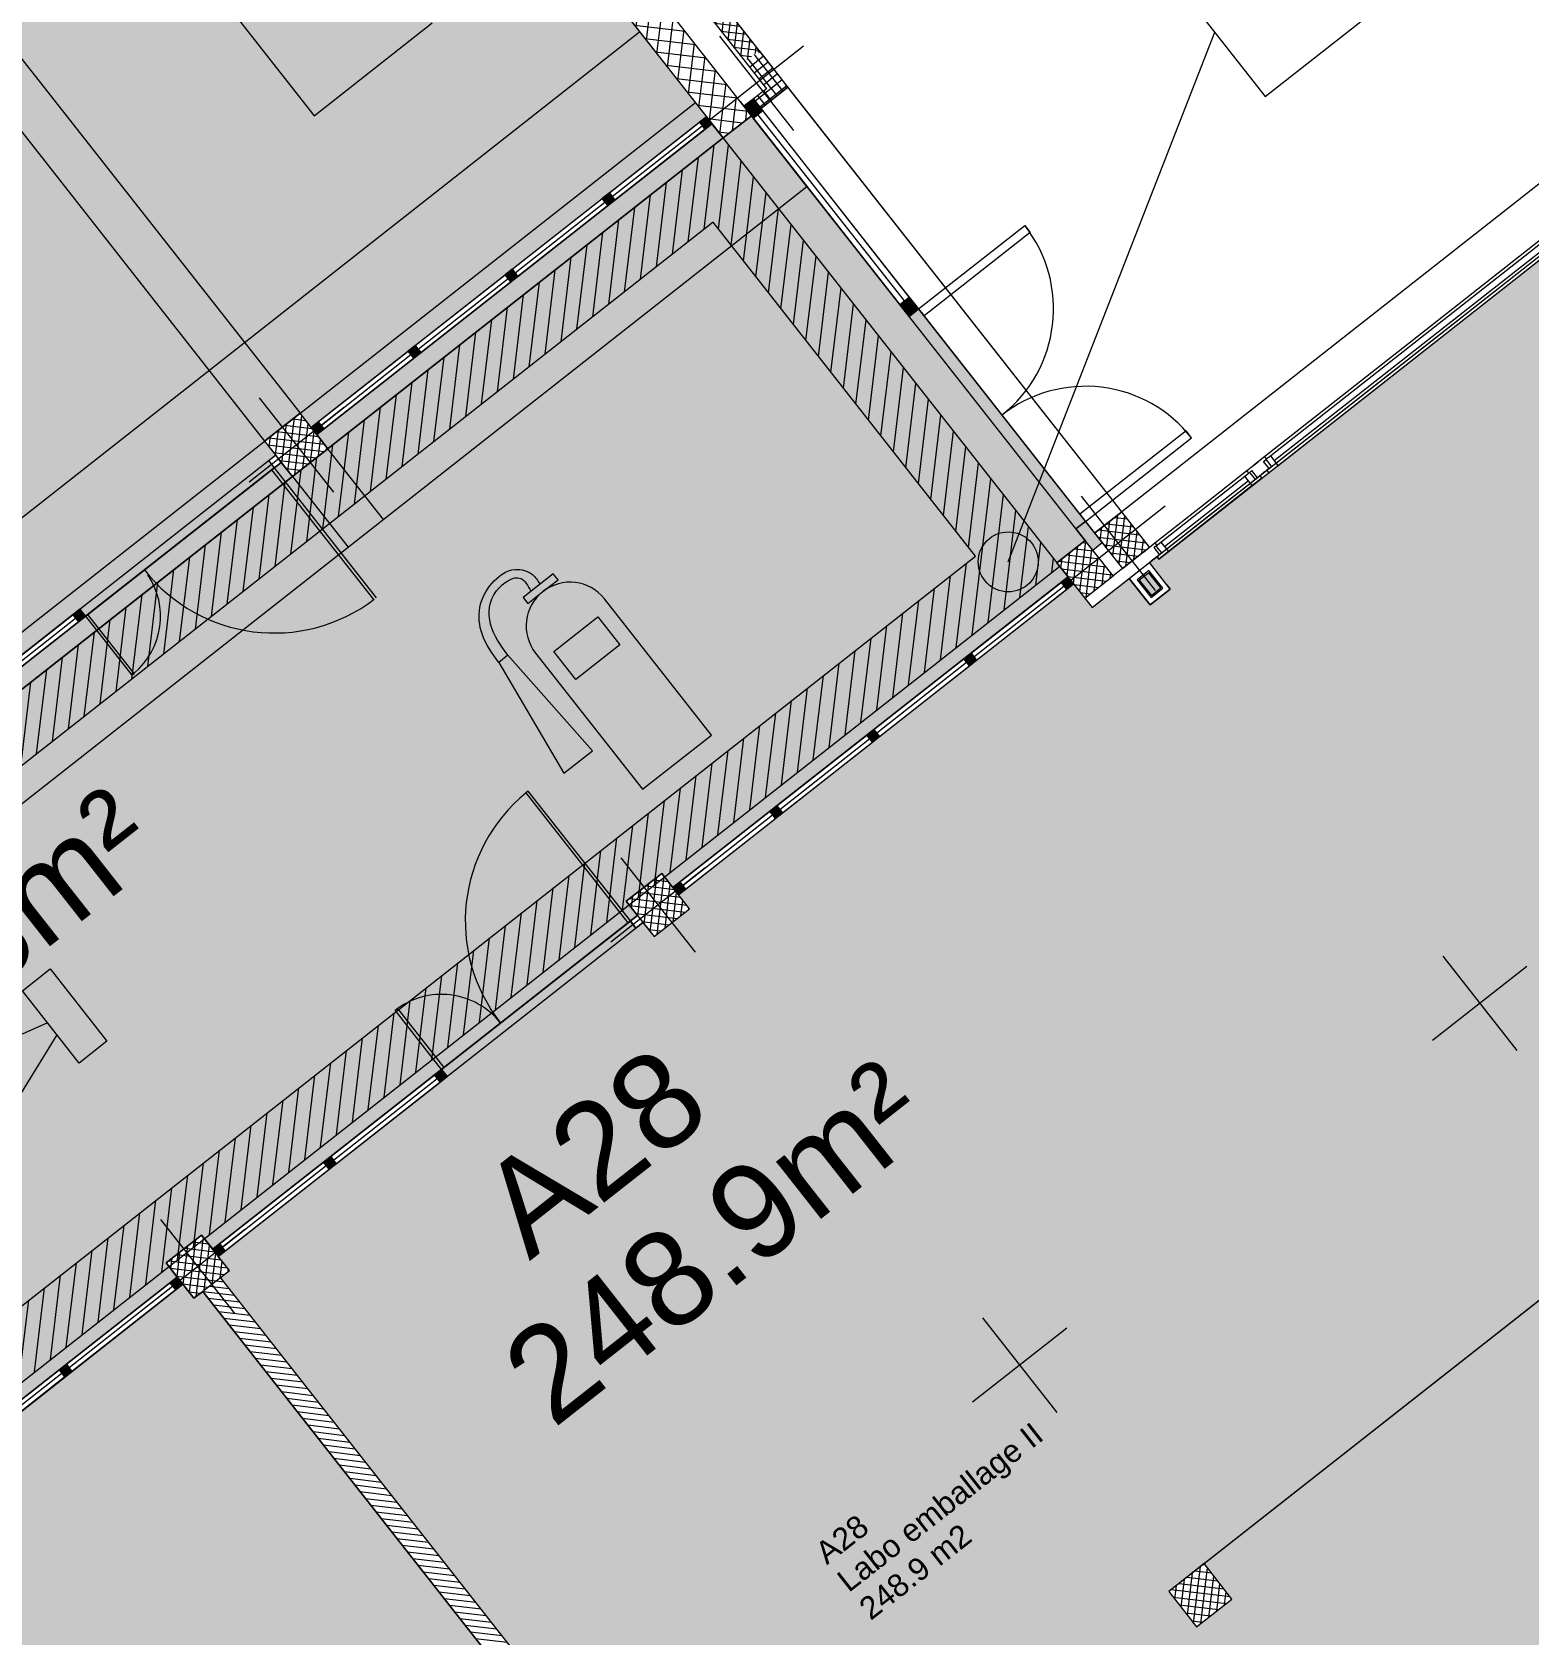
# Model space of a CAD drawing. Header units: metres. Extents: x 2540421 to 2540539, y 1181212 to 1181315.
# Drawn here: x 2540505.31 to 2540515.28, y 1181281.71 to 1181292.39 of the extents above; entities that cross this region are included whole.
import ezdxf
from ezdxf.enums import TextEntityAlignment as Align

# ---------------------------------------------------------------- set-up
doc = ezdxf.new("R2010")
doc.units = ezdxf.units.M
doc.header["$LTSCALE"] = 5080
doc.linetypes.add('STYLE_01', pattern=[0.136032, 0.068016, -0.068016])
doc.layers.get('0').update_dxf_attribs({"lineweight": 20})
for name, color, linetype, lineweight in [('0-Detection incendie', 7, 'Continuous', 20), ('CLOISONS', 7, 'Continuous', 20), ('coupole', 7, 'Continuous', 20), ('Detection incendie', 7, 'Continuous', 20), ('HEIG-FLOOR', 10, 'Continuous', 20), ('HEIG-PORTES', 130, 'Continuous', 20), ('HEIG-ROOM', 160, 'Continuous', 20), ('L_GENDE', 7, 'Continuous', 20), ('MURS_ET_PILIERS', 7, 'Continuous', 20), ('PORTES', 7, 'Continuous', 20), ('Surface', 7, 'Continuous', 20), ('TRAITILL_S', 7, 'Continuous', 20), ('TRAME-MUR', 7, 'Continuous', 20), ('Z-contour', 7, 'Continuous', 20), ('Z-couleur', 7, 'Continuous', 20)]:
    doc.layers.add(name, color=color, linetype=linetype, lineweight=lineweight)
doc.layers.add('Axe batim.', color=7, linetype='Continuous')
doc.layers.add('Z2-texte', color=7, linetype='Continuous')
doc.styles.add('GENERATED_STYLE_1', font='arial.ttf')
doc.styles.get("Standard").update_dxf_attribs({"font": 'arial.ttf', "height": 63})
pattern_1 = [(38.166527, (2540473.31468, 1180204.514543), (-0.0308974592, 0.039310902), []), (128.166527, (2540473.31468, 1180204.514543), (-0.039310902, -0.0308974592), [])]
pattern_2 = [(83.166527, (2540443.393077, 1181174.026504), (-0.04728668, 0.005666615), []), (173.166527, (2540443.393077, 1181174.026504), (-0.005666615, -0.04728668), [])]

# ---------------------------------------------------------------- blocks, each defined once
blk = doc.blocks.new('A28_Labo emballage II_8', base_point=(694.553, 826.862))
at = {"linetype": 'Continuous', "lineweight": 0, "flags": 1}
for tag in ['ROOM_AREA', 'ROOM_PERIM', 'ROOM_WALLS_SURF', 'ROOM_DOORS_SURF', 'ROOM_WINDS_SURF', 'ROOM_BASELEV', 'ROOM_HEIGHT', 'ROOM_NET_AREA', 'ROOM_REDUCED_AREA', 'ROOM_VOLUME']:
    blk.add_attdef(tag, text='', height=2, dxfattribs=at).set_placement((694.553, 826.291), align=Align.BOTTOM_LEFT)
at = {"layer": 'Z2-texte', "style": 'GENERATED_STYLE_1'}
for tag, p in [('ROOM_NAME', (694.553, 826.633)), ('ROOM_NUMBER', (694.553, 826.398)), ('ROOM_CALC_AREA', (694.553, 826.162))]:
    blk.add_attdef(tag, text='', height=0.15, dxfattribs=at).set_placement(p, align=Align.BOTTOM_LEFT)
blk = doc.blocks.new('Sirène')
at = {"layer": '0-Detection incendie', "linetype": 'Continuous', "lineweight": 20}
h = blk.add_hatch(color=1, dxfattribs=at)
h.paths.add_polyline_path([(-236, 35), (-1332, 313), (-1040, -364), (-236, -68)])
h.paths.add_polyline_path([(0, 306), (-236, 306), (-236, -306), (0, -306)])
at = {"layer": '0-Detection incendie', "color": 1, "linetype": 'Continuous', "lineweight": 20}
for p, q in [((-236, 35), (-1332, 313)), ((-1332, 313), (-1040, -364)), ((-1040, -364), (-236, -68))]:
    blk.add_line(p, q, dxfattribs=at)
blk.add_lwpolyline([(0, -306), (-236, -306), (-236, 306), (0, 306)], close=True, dxfattribs=at)
blk = doc.blocks.new('extincteur')
at = {"layer": '0-Detection incendie', "linetype": 'ByBlock', "ltscale": 0.35}
h = blk.add_hatch(color=256, dxfattribs=at)
h.paths.add_polyline_path([(-639, -784), (-397, -784), (-447, 65), (-524, 65)])
edge = h.paths.add_edge_path()
edge.add_spline(control_points=[(-447, 65), (-444, 146), (-437, 305), (-280, 475), (-36, 455), (-55, 346), (-63, 305)], knot_values=[0, 0, 0, 0, 237.468302, 463.385038, 643.510587, 752.415502, 752.415502, 752.415502, 752.415502], degree=3, periodic=0)
edge.add_line((-63, 305), (14, 305))
edge.add_spline(control_points=[(14, 305), (17, 333), (24, 401), (-63, 516), (-240, 520), (-407, 444), (-517, 273), (-521, 139), (-524, 65)], knot_values=[0, 0, 0, 0, 82.013691, 200.371891, 382.455808, 561.214176, 736.872845, 957.472866, 957.472866, 957.472866, 957.472866], degree=3, periodic=0)
edge.add_line((-524, 65), (-447, 65))
h.paths.add_polyline_path([(-129, 305), (-129, 254), (-1, 254), (127, 254), (127, 305)])
h = blk.add_hatch(color=1, dxfattribs=at)
h.paths.add_polyline_path([(291, -38, 1), (-293, -38), (-293, -1192), (291, -1192)])
h.paths.add_polyline_path([(-190, -342), (-190, -104), (183, -104), (183, -342)], flags=16)
for p, q in [((127, 305), (-129, 305)), ((-129, 305), (-129, 254)), ((-129, 254), (-1, 254)), ((-1, 254), (127, 254)), ((127, 254), (127, 305)), ((-524, 65), (-639, -784)), ((-447, 65), (-524, 65)), ((-397, -784), (-447, 65)), ((-639, -784), (-397, -784))]:
    blk.add_line(p, q, dxfattribs=at)
at = {"layer": '0-Detection incendie', "color": 1, "linetype": 'ByBlock', "ltscale": 0.35}
for p, q in [((-293, -38), (-293, -1192)), ((291, -1192), (291, -38)), ((-293, -1192), (291, -1192))]:
    blk.add_line(p, q, dxfattribs=at)
blk.add_lwpolyline([(-190, -104), (183, -104), (183, -342), (-190, -342)], close=True, dxfattribs=at)
blk.add_arc((-1, -38), 292, 0, 180, dxfattribs=at)
at = {"layer": '0-Detection incendie', "linetype": 'ByBlock', "ltscale": 0.35}
for points in [[(-524, 65), (-494, 283), (-397, 430), (-236, 507), (-55, 484), (14, 387), (14, 305)], [(-447, 65), (-409, 299), (-240, 449), (-63, 414), (-63, 305)]]:
    blk.add_spline(points, degree=3, dxfattribs=at)

msp = doc.modelspace()

# ---------------------------------------------------------------- hatches: boundary and pattern name
at = {"linetype": 'Continuous', "lineweight": 18}
msp.add_hatch(color=256, dxfattribs=at).paths.add_polyline_path([(2540507.17, 1181289.758), (2540507.217, 1181289.795), (2540507.254, 1181289.748), (2540507.207, 1181289.711)], flags=0)
at = {"lineweight": 18}
for points in [[(2540512.441, 1181288.991), (2540512.329, 1181289.132), (2540512.266, 1181289.083), (2540512.378, 1181288.941)], [(2540512.769, 1181288.638), (2540512.832, 1181288.688), (2540512.751, 1181288.79), (2540512.688, 1181288.741)]]:
    msp.add_hatch(color=256, dxfattribs=at).paths.add_polyline_path(points, flags=0)
at = {"layer": 'CLOISONS', "lineweight": 18}
for points in [[(2540510.054, 1181291.898), (2540510.116, 1181291.819), (2540510.179, 1181291.869), (2540510.117, 1181291.947)], [(2540511.154, 1181290.498), (2540511.092, 1181290.577), (2540511.155, 1181290.626), (2540511.217, 1181290.548)]]:
    msp.add_hatch(color=256, dxfattribs=at).paths.add_polyline_path(points, flags=0)
at = {"layer": 'CLOISONS', "linetype": 'Continuous', "lineweight": 18}
for points in [[(2540509.804, 1181291.828), (2540509.757, 1181291.791), (2540509.794, 1181291.744), (2540509.841, 1181291.781)], [(2540509.157, 1181291.32), (2540509.11, 1181291.283), (2540509.147, 1181291.236), (2540509.194, 1181291.273)], [(2540509.11, 1181291.283), (2540509.157, 1181291.32), (2540509.194, 1181291.273), (2540509.147, 1181291.236)], [(2540508.51, 1181290.812), (2540508.463, 1181290.774), (2540508.5, 1181290.727), (2540508.547, 1181290.764)], [(2540508.463, 1181290.774), (2540508.51, 1181290.812), (2540508.547, 1181290.764), (2540508.5, 1181290.727)], [(2540507.864, 1181290.303), (2540507.817, 1181290.266), (2540507.854, 1181290.219), (2540507.901, 1181290.256)], [(2540507.817, 1181290.266), (2540507.864, 1181290.303), (2540507.901, 1181290.256), (2540507.854, 1181290.219)], [(2540512.214, 1181288.762), (2540512.167, 1181288.725), (2540512.204, 1181288.678), (2540512.251, 1181288.715)], [(2540505.629, 1181288.547), (2540505.582, 1181288.51), (2540505.619, 1181288.462), (2540505.666, 1181288.5)], [(2540511.567, 1181288.254), (2540511.52, 1181288.216), (2540511.557, 1181288.169), (2540511.604, 1181288.206)], [(2540511.52, 1181288.216), (2540511.567, 1181288.254), (2540511.604, 1181288.206), (2540511.557, 1181288.169)], [(2540510.873, 1181287.708), (2540510.92, 1181287.745), (2540510.957, 1181287.698), (2540510.91, 1181287.661)], [(2540510.92, 1181287.745), (2540510.873, 1181287.708), (2540510.91, 1181287.661), (2540510.957, 1181287.698)], [(2540510.227, 1181287.2), (2540510.274, 1181287.237), (2540510.311, 1181287.19), (2540510.264, 1181287.153)], [(2540510.274, 1181287.237), (2540510.227, 1181287.2), (2540510.264, 1181287.153), (2540510.311, 1181287.19)], [(2540509.58, 1181286.692), (2540509.627, 1181286.729), (2540509.664, 1181286.682), (2540509.617, 1181286.644)], [(2540508.076, 1181285.433), (2540508.029, 1181285.396), (2540507.992, 1181285.443), (2540508.039, 1181285.48)], [(2540507.337, 1181284.852), (2540507.29, 1181284.815), (2540507.253, 1181284.863), (2540507.3, 1181284.9)], [(2540507.29, 1181284.815), (2540507.337, 1181284.852), (2540507.3, 1181284.9), (2540507.253, 1181284.863)], [(2540506.551, 1181284.234), (2540506.598, 1181284.272), (2540506.561, 1181284.319), (2540506.514, 1181284.282)], [(2540506.315, 1181284.049), (2540506.268, 1181284.012), (2540506.231, 1181284.059), (2540506.278, 1181284.096)], [(2540505.576, 1181283.468), (2540505.529, 1181283.431), (2540505.492, 1181283.478), (2540505.539, 1181283.515)], [(2540505.529, 1181283.431), (2540505.576, 1181283.468), (2540505.539, 1181283.515), (2540505.492, 1181283.478)]]:
    msp.add_hatch(color=256, dxfattribs=at).paths.add_polyline_path(points, flags=0)
at = {"layer": 'Detection incendie', "linetype": 'Continuous', "lineweight": 0}
h = msp.add_hatch(dxfattribs=at)
h.set_pattern_fill('ANSI31', color=161, scale=0.03, angle=38.1665, style=0)
h.set_pattern_definition([(83.166527, (2540446.29578, 1180766.048435), (-0.09457336, 0.01133323), [])])
h.paths.add_polyline_path([(2540494.39, 1181280.813), (2540497.278, 1181277.138), (2540512.158, 1181288.833), (2540509.915, 1181291.687), (2540496.858, 1181281.424), (2540496.197, 1181282.265), (2540494.374, 1181280.833)])
h.paths.add_polyline_path([(2540494.936, 1181280.765), (2540497.345, 1181277.7), (2540511.596, 1181288.9), (2540509.848, 1181291.125), (2540496.791, 1181280.862), (2540496.129, 1181281.704)], flags=16)
at = {"layer": 'Detection incendie', "linetype": 'Continuous', "lineweight": 20}
msp.add_hatch(color=1, dxfattribs=at).paths.add_polyline_path([(2540511.658, 1181288.738, 1), (2540511.972, 1181288.986, 1)])
at = {"layer": 'MURS_ET_PILIERS', "lineweight": 18}
h = msp.add_hatch(dxfattribs=at)
h.set_pattern_fill('_BETON_PREF__2_', color=256, angle=38.1665, style=0, pattern_type=2)
h.set_pattern_definition(pattern_1)
h.paths.add_polyline_path([(2540510.154, 1181292.256), (2540510.148, 1181292.264), (2540510.061, 1181292.196), (2540510.068, 1181292.188)], flags=0)
at = {"layer": 'TRAME-MUR', "lineweight": 18}
h = msp.add_hatch(dxfattribs=at)
h.set_pattern_fill('_BETON_ARME', color=256, angle=38.1665, style=0, pattern_type=2)
h.set_pattern_definition([(83.166527, (2540473.31468, 1180204.51454), (-0.0794316915, 0.0095187237), []), (173.166527, (2540473.31468, 1180204.51454), (0.0095187237, 0.0794316915), [])])
h.paths.add_polyline_path([(2540502.771, 1181300.775), (2540509.915, 1181291.687), (2540510.104, 1181291.835), (2540502.96, 1181300.923)], flags=0)
at = {"layer": 'TRAME-MUR', "linetype": 'Continuous', "lineweight": 20}
h = msp.add_hatch(dxfattribs=at)
h.set_pattern_fill('ANSI37', color=256, scale=0.015, angle=38.1665, style=0)
h.set_pattern_definition(pattern_2)
h.paths.add_polyline_path([(2540510.156, 1181292.27), (2540509.053, 1181293.674), (2540508.958, 1181293.599), (2540510.061, 1181292.196)], flags=0)
at = {"layer": 'TRAME-MUR', "lineweight": 18}
h = msp.add_hatch(dxfattribs=at)
h.set_pattern_fill('_BETON_PREF__2_', color=256, angle=38.1665, style=0, pattern_type=2)
h.set_pattern_definition(pattern_1)
h.paths.add_polyline_path([(2540510.298, 1181292.089), (2540510.162, 1181292.262), (2540510.068, 1181292.188), (2540510.204, 1181292.015)], flags=0)
h = msp.add_hatch(dxfattribs=at)
h.set_pattern_fill('_BETON_PREF__2_', color=256, angle=38.1665, style=0, pattern_type=2)
h.set_pattern_definition(pattern_1)
h.paths.add_polyline_path([(2540510.298, 1181292.089), (2540510.117, 1181291.947), (2540510.167, 1181291.884), (2540510.347, 1181292.026)], flags=0)
at = {"layer": 'TRAME-MUR', "linetype": 'Continuous', "lineweight": 20}
h = msp.add_hatch(dxfattribs=at)
h.set_pattern_fill('ANSI37', color=256, scale=0.015, angle=38.1665, style=0)
h.set_pattern_definition(pattern_2)
h.paths.add_polyline_path([(2540507.045, 1181289.431), (2540507.281, 1181289.616), (2540507.096, 1181289.852), (2540506.86, 1181289.667)], flags=0)
h = msp.add_hatch(dxfattribs=at)
h.set_pattern_fill('ANSI37', color=256, scale=0.015, angle=38.1665, style=0)
h.set_pattern_definition(pattern_2)
h.paths.add_polyline_path([(2540512.577, 1181288.818), (2540512.757, 1181288.96), (2540512.572, 1181289.196), (2540512.391, 1181289.054)], flags=0)
h = msp.add_hatch(dxfattribs=at)
h.set_pattern_fill('ANSI37', color=256, scale=0.015, angle=38.1665, style=0)
h.set_pattern_definition(pattern_2)
h.paths.add_polyline_path([(2540512.325, 1181288.62), (2540512.514, 1181288.769), (2540512.328, 1181289.004), (2540512.14, 1181288.856)], flags=0)
h = msp.add_hatch(dxfattribs=at)
h.set_pattern_fill('ANSI37', color=256, scale=0.015, angle=38.1665, style=0)
h.set_pattern_definition(pattern_2)
h.paths.add_polyline_path([(2540509.455, 1181286.365), (2540509.691, 1181286.55), (2540509.506, 1181286.786), (2540509.27, 1181286.601)], flags=0)
h = msp.add_hatch(dxfattribs=at)
h.set_pattern_fill('ANSI37', color=256, scale=0.015, angle=38.1665, style=0)
h.set_pattern_definition(pattern_2)
h.paths.add_polyline_path([(2540506.389, 1181283.955), (2540506.625, 1181284.14), (2540506.44, 1181284.376), (2540506.204, 1181284.191)], flags=0)
at = {"layer": 'TRAME-MUR', "lineweight": 18}
h = msp.add_hatch(dxfattribs=at)
h.set_pattern_fill('_BRIQUE_CIMENT', color=256, angle=38.1665, style=0, pattern_type=2)
h.set_pattern_definition([(173.1665272, (2540473.31468, 1180204.514543), (0.004759362, 0.0397158466), [])])
h.paths.add_polyline_path([(2540506.566, 1181284.094), (2540506.448, 1181284.001), (2540513.554, 1181274.96), (2540513.672, 1181275.052)], flags=0)
at = {"layer": 'TRAME-MUR', "linetype": 'Continuous', "lineweight": 20}
h = msp.add_hatch(dxfattribs=at)
h.set_pattern_fill('ANSI37', color=256, scale=0.015, angle=38.1665, style=0)
h.set_pattern_definition(pattern_2)
h.paths.add_polyline_path([(2540513.07, 1181281.765), (2540513.306, 1181281.951), (2540513.121, 1181282.187), (2540512.885, 1181282.001)], flags=0)
at = {"layer": 'Z-couleur', "linetype": 'Continuous', "lineweight": 20, "true_color": 0xffd1ff}
for points in [[(2540512.501, 1181288.657), (2540512.622, 1181288.752), (2540512.761, 1181288.575), (2540512.895, 1181288.68), (2540512.756, 1181288.857), (2540512.807, 1181288.897), (2540512.819, 1181288.881), (2540515.65, 1181291.106), (2540515.701, 1181291.146), (2540515.827, 1181290.985), (2540515.961, 1181291.09), (2540515.834, 1181291.251), (2540515.885, 1181291.291), (2540518.716, 1181293.516), (2540518.767, 1181293.556), (2540518.894, 1181293.395), (2540519.027, 1181293.5), (2540518.901, 1181293.661), (2540518.937, 1181293.69), (2540518.951, 1181293.701), (2540521.782, 1181295.926), (2540521.804, 1181295.944), (2540521.833, 1181295.966), (2540521.96, 1181295.805), (2540522.094, 1181295.91), (2540521.967, 1181296.071), (2540522.018, 1181296.111), (2540522.702, 1181296.649), (2540522.695, 1181296.669), (2540524.639, 1181298.197), (2540528.02, 1181293.897), (2540512.885, 1181282.001), (2540513.07, 1181281.765), (2540513.306, 1181281.951), (2540513.121, 1181282.187), (2540519.017, 1181286.821), (2540519.203, 1181286.585), (2540519.439, 1181286.771), (2540519.253, 1181287.007), (2540525.15, 1181291.641), (2540525.335, 1181291.405), (2540525.571, 1181291.591), (2540525.386, 1181291.827), (2540528.02, 1181293.897), (2540529.271, 1181292.305), (2540528.103, 1181291.387), (2540528.097, 1181291.395), (2540528.066, 1181291.37), (2540528.072, 1181291.362), (2540526.657, 1181290.25), (2540526.651, 1181290.258), (2540526.619, 1181290.233), (2540526.625, 1181290.225), (2540526.46, 1181290.095), (2540528.886, 1181287.01), (2540528.85, 1181286.982), (2540528.832, 1181287.005), (2540528.203, 1181286.511), (2540528.221, 1181286.487), (2540513.672, 1181275.052), (2540506.566, 1181284.094), (2540506.625, 1181284.14), (2540506.551, 1181284.234), (2540508.076, 1181285.433), (2540508.039, 1181285.48), (2540509.297, 1181286.469), (2540509.334, 1181286.422), (2540509.381, 1181286.459), (2540509.455, 1181286.365), (2540509.691, 1181286.55), (2540509.617, 1181286.644), (2540512.251, 1181288.715), (2540512.374, 1181288.557)], [(2540504.104, 1181287.348), (2540504.03, 1181287.442), (2540503.971, 1181287.396), (2540499.262, 1181293.387), (2540505.021, 1181297.913), (2540509.804, 1181291.828), (2540507.17, 1181289.758), (2540507.096, 1181289.852), (2540506.86, 1181289.667), (2540506.934, 1181289.573), (2540506.887, 1181289.535), (2540506.924, 1181289.488), (2540505.666, 1181288.5), (2540505.629, 1181288.547)], [(2540506.561, 1181269.463), (2540503.935, 1181272.804), (2540504.914, 1181273.574), (2540500.433, 1181279.274), (2540500.492, 1181279.32), (2540500.418, 1181279.414), (2540503.249, 1181281.639), (2540503.312, 1181281.559), (2540506.938, 1181276.945), (2540507.174, 1181277.131), (2540506.988, 1181277.367), (2540506.752, 1181277.181), (2540503.323, 1181281.545), (2540503.559, 1181281.73), (2540503.522, 1181281.777), (2540503.484, 1181281.824), (2540503.532, 1181281.862), (2540503.495, 1181281.909), (2540504.753, 1181282.897), (2540504.79, 1181282.85), (2540506.315, 1181284.049), (2540506.389, 1181283.955), (2540506.448, 1181284.001), (2540513.554, 1181274.96)]]:
    msp.add_hatch(color=7, dxfattribs=at).paths.add_polyline_path(points)
at = {"layer": 'Z-couleur', "linetype": 'Continuous', "lineweight": 20}
msp.add_hatch(color=2, dxfattribs=at).paths.add_polyline_path([(2540494.922, 1181279.902), (2540494.993, 1181279.958), (2540494.918, 1181280.052), (2540497.772, 1181282.295), (2540497.847, 1181282.201), (2540498.082, 1181282.386), (2540498.008, 1181282.481), (2540500.839, 1181284.705), (2540500.913, 1181284.611), (2540501.149, 1181284.796), (2540501.074, 1181284.891), (2540503.905, 1181287.115), (2540503.979, 1181287.021), (2540504.215, 1181287.206), (2540504.141, 1181287.301), (2540506.971, 1181289.525), (2540507.045, 1181289.431), (2540507.281, 1181289.616), (2540507.207, 1181289.711), (2540509.841, 1181291.781), (2540509.915, 1181291.687), (2540510.104, 1181291.835), (2540511.154, 1181290.498), (2540511.217, 1181290.548), (2540512.329, 1181289.132), (2540512.266, 1181289.083), (2540512.328, 1181289.004), (2540512.14, 1181288.856), (2540512.214, 1181288.762), (2540509.58, 1181286.692), (2540509.506, 1181286.786), (2540509.27, 1181286.601), (2540509.344, 1181286.506), (2540509.297, 1181286.469), (2540506.514, 1181284.282), (2540506.44, 1181284.376), (2540506.204, 1181284.191), (2540506.278, 1181284.096), (2540503.447, 1181281.872), (2540503.373, 1181281.966), (2540503.137, 1181281.781), (2540503.212, 1181281.686), (2540500.381, 1181279.462), (2540500.307, 1181279.556), (2540500.071, 1181279.371), (2540500.145, 1181279.276), (2540499.119, 1181278.47), (2540497.291, 1181277.033), (2540497.217, 1181277.127), (2540497.146, 1181277.072), (2540497.085, 1181277.15), (2540497.037, 1181277.113), (2540495.925, 1181278.529), (2540495.972, 1181278.566)])

# ---------------------------------------------------------------- linework, layer by layer
at = {"lineweight": 18}
for p, q in [((2540524.601, 1181298.651), (2540512.572, 1181289.196)), ((2540507.207, 1181289.711), (2540507.17, 1181289.758)), ((2540512.572, 1181289.196), (2540512.391, 1181289.054)), ((2540512.266, 1181289.083), (2540512.314, 1181289.12)), ((2540512.314, 1181289.12), (2540512.329, 1181289.132)), ((2540512.329, 1181289.132), (2540512.465, 1181288.959)), ((2540512.402, 1181288.91), (2540512.266, 1181289.083)), ((2540512.378, 1181288.941), (2540512.441, 1181288.991)), ((2540512.718, 1181288.929), (2540512.514, 1181288.769)), ((2540512.577, 1181288.818), (2540512.757, 1181288.96))]:
    msp.add_line(p, q, dxfattribs=at)
at = {"linetype": 'Continuous', "lineweight": 18}
for p, q in [((2540515.538, 1181291.12), (2540513.564, 1181289.568)), ((2540515.552, 1181291.157), (2540514.538, 1181290.36)), ((2540513.588, 1181289.537), (2540515.562, 1181291.088)), ((2540513.613, 1181289.505), (2540515.587, 1181291.057)), ((2540514.588, 1181290.297), (2540515.622, 1181291.11)), ((2540514.538, 1181290.36), (2540513.524, 1181289.563)), ((2540513.553, 1181289.484), (2540514.588, 1181290.297)), ((2540507.17, 1181289.758), (2540507.217, 1181289.795)), ((2540507.207, 1181289.711), (2540507.17, 1181289.758)), ((2540507.254, 1181289.748), (2540507.207, 1181289.711)), ((2540507.217, 1181289.795), (2540507.254, 1181289.748)), ((2540513.406, 1181289.47), (2540513.481, 1181289.529)), ((2540513.524, 1181289.563), (2540513.449, 1181289.504)), ((2540513.516, 1181289.531), (2540513.536, 1181289.547)), ((2540513.553, 1181289.484), (2540513.516, 1181289.531)), ((2540513.536, 1181289.547), (2540513.524, 1181289.563)), ((2540513.564, 1181289.568), (2540513.532, 1181289.544)), ((2540513.532, 1181289.544), (2540513.544, 1181289.528)), ((2540513.544, 1181289.528), (2540513.569, 1181289.496)), ((2540513.613, 1181289.505), (2540513.564, 1181289.568)), ((2540512.832, 1181288.994), (2540513.391, 1181289.433)), ((2540513.099, 1181289.229), (2540513.406, 1181289.47)), ((2540513.475, 1181289.423), (2540513.149, 1181289.166)), ((2540513.391, 1181289.433), (2540513.423, 1181289.458)), ((2540513.441, 1181289.37), (2540513.391, 1181289.433)), ((2540513.418, 1181289.454), (2540513.406, 1181289.47)), ((2540513.438, 1181289.47), (2540513.418, 1181289.454)), ((2540513.423, 1181289.458), (2540513.435, 1181289.442)), ((2540513.435, 1181289.442), (2540513.46, 1181289.41)), ((2540513.475, 1181289.423), (2540513.438, 1181289.47)), ((2540513.504, 1181289.419), (2540513.441, 1181289.37)), ((2540513.46, 1181289.41), (2540513.491, 1181289.435)), ((2540513.53, 1181289.466), (2540513.475, 1181289.423)), ((2540513.491, 1181289.435), (2540513.504, 1181289.419)), ((2540513.499, 1181289.441), (2540513.553, 1181289.484)), ((2540513.569, 1181289.496), (2540513.538, 1181289.472)), ((2540513.538, 1181289.472), (2540513.55, 1181289.456)), ((2540513.55, 1181289.456), (2540513.613, 1181289.505)), ((2540513.416, 1181289.401), (2540512.857, 1181288.962)), ((2540513.441, 1181289.37), (2540512.882, 1181288.931)), ((2540512.793, 1181288.988), (2540513.099, 1181289.229)), ((2540513.149, 1181289.166), (2540512.822, 1181288.909)), ((2540512.718, 1181288.929), (2540512.793, 1181288.988)), ((2540512.793, 1181288.988), (2540512.805, 1181288.972)), ((2540512.801, 1181288.969), (2540512.832, 1181288.994)), ((2540512.832, 1181288.994), (2540512.882, 1181288.931)), ((2540512.822, 1181288.909), (2540512.768, 1181288.866)), ((2540512.805, 1181288.972), (2540512.785, 1181288.957)), ((2540512.785, 1181288.957), (2540512.822, 1181288.909)), ((2540512.813, 1181288.953), (2540512.801, 1181288.969)), ((2540512.807, 1181288.897), (2540512.838, 1181288.922)), ((2540512.819, 1181288.881), (2540512.807, 1181288.897)), ((2540512.838, 1181288.922), (2540512.813, 1181288.953)), ((2540512.882, 1181288.931), (2540512.819, 1181288.881))]:
    msp.add_line(p, q, dxfattribs=at)
at = {"linetype": 'Continuous', "lineweight": 20}
for p, q in [((2540512.873, 1181288.708), (2540512.756, 1181288.857)), ((2540512.739, 1181288.603), (2540512.622, 1181288.752)), ((2540512.895, 1181288.68), (2540512.761, 1181288.575)), ((2540512.873, 1181288.708), (2540512.895, 1181288.68)), ((2540512.761, 1181288.575), (2540512.739, 1181288.603))]:
    msp.add_line(p, q, dxfattribs=at)
at = {"lineweight": 18, "flags": 128}
for points in [[(2540512.767, 1181288.624), (2540512.846, 1181288.686), (2540512.753, 1181288.804), (2540512.674, 1181288.742)], [(2540512.769, 1181288.638), (2540512.832, 1181288.688), (2540512.751, 1181288.79), (2540512.688, 1181288.741)]]:
    msp.add_lwpolyline(points, close=True, dxfattribs=at)
at = {"layer": 'Axe batim.', "color": 250, "linetype": 'Continuous', "lineweight": 0}
for p, q in [((2540510.451, 1181292.299), (2540509.822, 1181291.804)), ((2540509.89, 1181292.366), (2540510.384, 1181291.737)), ((2540506.823, 1181289.956), (2540507.318, 1181289.327)), ((2540507.385, 1181289.889), (2540506.756, 1181289.394)), ((2540512.3, 1181289.3), (2540512.794, 1181288.671)), ((2540512.861, 1181289.233), (2540512.232, 1181288.738)), ((2540509.233, 1181286.89), (2540509.728, 1181286.261)), ((2540509.795, 1181286.823), (2540509.166, 1181286.328)), ((2540514.71, 1181286.234), (2540515.204, 1181285.605)), ((2540515.271, 1181286.166), (2540514.642, 1181285.672)), ((2540506.729, 1181284.413), (2540506.1, 1181283.918)), ((2540506.167, 1181284.48), (2540506.661, 1181283.851)), ((2540512.205, 1181283.756), (2540511.576, 1181283.262)), ((2540511.643, 1181283.824), (2540512.138, 1181283.195))]:
    msp.add_line(p, q, dxfattribs=at)
at = {"layer": 'CLOISONS', "lineweight": 18}
for p, q in [((2540510.029, 1181291.929), (2540510.054, 1181291.898)), ((2540510.117, 1181291.947), (2540510.054, 1181291.898)), ((2540510.117, 1181291.947), (2540510.054, 1181291.898)), ((2540510.117, 1181291.947), (2540510.054, 1181291.898)), ((2540510.054, 1181291.898), (2540510.116, 1181291.819)), ((2540510.116, 1181291.819), (2540510.179, 1181291.869)), ((2540510.179, 1181291.869), (2540510.117, 1181291.947)), ((2540510.117, 1181291.947), (2540510.167, 1181291.884)), ((2540511.155, 1181290.626), (2540510.179, 1181291.869)), ((2540509.841, 1181291.781), (2540509.804, 1181291.828)), ((2540509.915, 1181291.687), (2540510.104, 1181291.835)), ((2540510.474, 1181291.363), (2540510.104, 1181291.835)), ((2540511.092, 1181290.577), (2540510.116, 1181291.819)), ((2540511.124, 1181290.602), (2540510.147, 1181291.844)), ((2540511.092, 1181290.577), (2540511.155, 1181290.626)), ((2540511.155, 1181290.626), (2540511.217, 1181290.548)), ((2540511.217, 1181290.548), (2540511.168, 1181290.611)), ((2540511.154, 1181290.498), (2540511.092, 1181290.577)), ((2540511.105, 1181290.561), (2540511.154, 1181290.498)), ((2540511.217, 1181290.548), (2540511.154, 1181290.498)), ((2540511.217, 1181290.548), (2540511.154, 1181290.498)), ((2540511.154, 1181290.498), (2540511.201, 1181290.535)), ((2540511.201, 1181290.535), (2540511.217, 1181290.548)), ((2540512.374, 1181288.557), (2540512.768, 1181288.866)), ((2540512.251, 1181288.715), (2540512.214, 1181288.762)), ((2540512.325, 1181288.62), (2540512.374, 1181288.557)), ((2540509.617, 1181286.644), (2540509.58, 1181286.692)), ((2540506.514, 1181284.282), (2540506.551, 1181284.234)), ((2540506.278, 1181284.096), (2540506.315, 1181284.049))]:
    msp.add_line(p, q, dxfattribs=at)
at = {"layer": 'CLOISONS', "linetype": 'Continuous', "lineweight": 18}
for p, q in [((2540509.157, 1181291.32), (2540509.757, 1181291.791)), ((2540509.176, 1181291.296), (2540509.775, 1181291.767)), ((2540509.804, 1181291.828), (2540509.757, 1181291.791)), ((2540509.757, 1181291.791), (2540509.794, 1181291.744)), ((2540509.794, 1181291.744), (2540509.841, 1181291.781)), ((2540509.841, 1181291.781), (2540509.804, 1181291.828)), ((2540509.194, 1181291.273), (2540509.794, 1181291.744)), ((2540508.51, 1181290.812), (2540509.11, 1181291.283)), ((2540508.529, 1181290.788), (2540509.128, 1181291.259)), ((2540508.547, 1181290.764), (2540509.147, 1181291.236)), ((2540509.157, 1181291.32), (2540509.11, 1181291.283)), ((2540509.11, 1181291.283), (2540509.157, 1181291.32)), ((2540509.11, 1181291.283), (2540509.147, 1181291.236)), ((2540509.147, 1181291.236), (2540509.11, 1181291.283)), ((2540509.147, 1181291.236), (2540509.194, 1181291.273)), ((2540509.194, 1181291.273), (2540509.147, 1181291.236)), ((2540509.194, 1181291.273), (2540509.157, 1181291.32)), ((2540509.157, 1181291.32), (2540509.194, 1181291.273)), ((2540508.51, 1181290.812), (2540508.463, 1181290.774)), ((2540508.463, 1181290.774), (2540508.51, 1181290.812)), ((2540508.547, 1181290.764), (2540508.51, 1181290.812)), ((2540508.51, 1181290.812), (2540508.547, 1181290.764)), ((2540507.864, 1181290.303), (2540508.463, 1181290.774)), ((2540507.882, 1181290.28), (2540508.482, 1181290.751)), ((2540507.901, 1181290.256), (2540508.5, 1181290.727)), ((2540508.463, 1181290.774), (2540508.5, 1181290.727)), ((2540508.5, 1181290.727), (2540508.463, 1181290.774)), ((2540508.5, 1181290.727), (2540508.547, 1181290.764)), ((2540508.547, 1181290.764), (2540508.5, 1181290.727)), ((2540507.217, 1181289.795), (2540507.817, 1181290.266)), ((2540507.864, 1181290.303), (2540507.817, 1181290.266)), ((2540507.817, 1181290.266), (2540507.864, 1181290.303)), ((2540507.817, 1181290.266), (2540507.854, 1181290.219)), ((2540507.854, 1181290.219), (2540507.817, 1181290.266)), ((2540507.901, 1181290.256), (2540507.864, 1181290.303)), ((2540507.864, 1181290.303), (2540507.901, 1181290.256)), ((2540507.236, 1181289.771), (2540507.835, 1181290.243)), ((2540507.254, 1181289.748), (2540507.854, 1181290.219)), ((2540507.854, 1181290.219), (2540507.901, 1181290.256)), ((2540507.901, 1181290.256), (2540507.854, 1181290.219)), ((2540511.567, 1181288.254), (2540512.167, 1181288.725)), ((2540511.586, 1181288.23), (2540512.185, 1181288.701)), ((2540511.604, 1181288.206), (2540512.204, 1181288.678)), ((2540512.214, 1181288.762), (2540512.167, 1181288.725)), ((2540512.167, 1181288.725), (2540512.204, 1181288.678)), ((2540512.204, 1181288.678), (2540512.251, 1181288.715)), ((2540512.251, 1181288.715), (2540512.214, 1181288.762)), ((2540504.89, 1181287.966), (2540505.582, 1181288.51)), ((2540504.908, 1181287.942), (2540505.6, 1181288.486)), ((2540504.927, 1181287.919), (2540505.619, 1181288.462)), ((2540505.582, 1181288.51), (2540505.629, 1181288.547)), ((2540505.629, 1181288.547), (2540505.582, 1181288.51)), ((2540505.588, 1181288.502), (2540505.582, 1181288.51)), ((2540505.582, 1181288.51), (2540505.619, 1181288.462)), ((2540505.619, 1181288.462), (2540505.613, 1181288.47)), ((2540505.666, 1181288.5), (2540505.619, 1181288.462)), ((2540505.619, 1181288.462), (2540505.666, 1181288.5)), ((2540505.629, 1181288.547), (2540505.654, 1181288.515)), ((2540505.666, 1181288.5), (2540505.629, 1181288.547)), ((2540505.654, 1181288.515), (2540505.666, 1181288.5)), ((2540511.567, 1181288.254), (2540511.52, 1181288.216)), ((2540511.52, 1181288.216), (2540511.567, 1181288.254)), ((2540511.604, 1181288.206), (2540511.567, 1181288.254)), ((2540511.567, 1181288.254), (2540511.604, 1181288.206)), ((2540510.92, 1181287.745), (2540511.52, 1181288.216)), ((2540510.939, 1181287.722), (2540511.538, 1181288.193)), ((2540510.957, 1181287.698), (2540511.557, 1181288.169)), ((2540511.52, 1181288.216), (2540511.557, 1181288.169)), ((2540511.557, 1181288.169), (2540511.52, 1181288.216)), ((2540511.557, 1181288.169), (2540511.604, 1181288.206)), ((2540511.604, 1181288.206), (2540511.557, 1181288.169)), ((2540510.274, 1181287.237), (2540510.873, 1181287.708)), ((2540510.873, 1181287.708), (2540510.92, 1181287.745)), ((2540510.92, 1181287.745), (2540510.873, 1181287.708)), ((2540510.91, 1181287.661), (2540510.873, 1181287.708)), ((2540510.873, 1181287.708), (2540510.91, 1181287.661)), ((2540510.957, 1181287.698), (2540510.91, 1181287.661)), ((2540510.91, 1181287.661), (2540510.957, 1181287.698)), ((2540510.92, 1181287.745), (2540510.957, 1181287.698)), ((2540510.957, 1181287.698), (2540510.92, 1181287.745)), ((2540510.292, 1181287.213), (2540510.892, 1181287.685)), ((2540510.311, 1181287.19), (2540510.91, 1181287.661)), ((2540509.627, 1181286.729), (2540510.227, 1181287.2)), ((2540509.646, 1181286.705), (2540510.245, 1181287.176)), ((2540510.227, 1181287.2), (2540510.274, 1181287.237)), ((2540510.274, 1181287.237), (2540510.227, 1181287.2)), ((2540510.264, 1181287.153), (2540510.227, 1181287.2)), ((2540510.227, 1181287.2), (2540510.264, 1181287.153)), ((2540510.311, 1181287.19), (2540510.264, 1181287.153)), ((2540510.264, 1181287.153), (2540510.311, 1181287.19)), ((2540510.274, 1181287.237), (2540510.311, 1181287.19)), ((2540510.311, 1181287.19), (2540510.274, 1181287.237)), ((2540509.664, 1181286.682), (2540510.264, 1181287.153)), ((2540509.58, 1181286.692), (2540509.627, 1181286.729)), ((2540509.617, 1181286.644), (2540509.58, 1181286.692)), ((2540509.664, 1181286.682), (2540509.617, 1181286.644)), ((2540509.627, 1181286.729), (2540509.664, 1181286.682)), ((2540507.992, 1181285.443), (2540508.039, 1181285.48)), ((2540508.039, 1181285.48), (2540507.992, 1181285.443)), ((2540508.039, 1181285.48), (2540508.076, 1181285.433)), ((2540508.051, 1181285.465), (2540508.039, 1181285.48)), ((2540508.076, 1181285.433), (2540508.051, 1181285.465)), ((2540507.3, 1181284.9), (2540507.992, 1181285.443)), ((2540507.318, 1181284.876), (2540508.01, 1181285.42)), ((2540507.337, 1181284.852), (2540508.029, 1181285.396)), ((2540508.029, 1181285.396), (2540507.992, 1181285.443)), ((2540507.992, 1181285.443), (2540507.998, 1181285.436)), ((2540508.023, 1181285.404), (2540508.029, 1181285.396)), ((2540508.076, 1181285.433), (2540508.029, 1181285.396)), ((2540508.029, 1181285.396), (2540508.076, 1181285.433)), ((2540506.561, 1181284.319), (2540507.253, 1181284.863)), ((2540506.579, 1181284.295), (2540507.271, 1181284.839)), ((2540506.598, 1181284.272), (2540507.29, 1181284.815)), ((2540507.253, 1181284.863), (2540507.3, 1181284.9)), ((2540507.3, 1181284.9), (2540507.253, 1181284.863)), ((2540507.29, 1181284.815), (2540507.253, 1181284.863)), ((2540507.253, 1181284.863), (2540507.29, 1181284.815)), ((2540507.337, 1181284.852), (2540507.29, 1181284.815)), ((2540507.29, 1181284.815), (2540507.337, 1181284.852)), ((2540507.3, 1181284.9), (2540507.337, 1181284.852)), ((2540507.337, 1181284.852), (2540507.3, 1181284.9)), ((2540506.561, 1181284.319), (2540506.514, 1181284.282)), ((2540506.514, 1181284.282), (2540506.551, 1181284.234)), ((2540506.598, 1181284.272), (2540506.561, 1181284.319)), ((2540506.551, 1181284.234), (2540506.598, 1181284.272)), ((2540506.231, 1181284.059), (2540506.278, 1181284.096)), ((2540506.278, 1181284.096), (2540506.315, 1181284.049)), ((2540506.231, 1181284.059), (2540505.539, 1181283.515)), ((2540506.249, 1181284.036), (2540505.557, 1181283.492)), ((2540506.268, 1181284.012), (2540505.576, 1181283.468)), ((2540506.268, 1181284.012), (2540506.231, 1181284.059)), ((2540506.315, 1181284.049), (2540506.268, 1181284.012)), ((2540505.492, 1181283.478), (2540504.8, 1181282.935)), ((2540505.51, 1181283.455), (2540504.818, 1181282.911)), ((2540505.529, 1181283.431), (2540504.837, 1181282.887)), ((2540505.492, 1181283.478), (2540505.539, 1181283.515)), ((2540505.539, 1181283.515), (2540505.492, 1181283.478)), ((2540505.529, 1181283.431), (2540505.492, 1181283.478)), ((2540505.492, 1181283.478), (2540505.529, 1181283.431)), ((2540505.576, 1181283.468), (2540505.529, 1181283.431)), ((2540505.529, 1181283.431), (2540505.576, 1181283.468)), ((2540505.539, 1181283.515), (2540505.576, 1181283.468)), ((2540505.576, 1181283.468), (2540505.539, 1181283.515))]:
    msp.add_line(p, q, dxfattribs=at)
at = {"layer": 'coupole', "lineweight": 18}
for p, q in [((2540505.955, 1181293.407), (2540507.191, 1181291.835)), ((2540507.191, 1181291.835), (2540507.977, 1181292.453))]:
    msp.add_line(p, q, dxfattribs=at)
at = {"layer": 'Detection incendie', "color": 1, "linetype": 'Continuous', "lineweight": 20}
msp.add_line((2540511.815, 1181288.862), (2540513.191, 1181292.391), dxfattribs=at)
msp.add_lwpolyline([(2540513.528, 1181291.963), (2540514.626, 1181292.826), (2540513.952, 1181293.683), (2540512.854, 1181292.82)], close=True, dxfattribs=at)
at = {"layer": 'Detection incendie', "color": 161, "linetype": 'Continuous', "lineweight": 20, "flags": 128}
for points in [[(2540494.39, 1181280.813), (2540497.278, 1181277.138), (2540512.158, 1181288.833), (2540509.915, 1181291.687), (2540496.858, 1181281.424), (2540496.197, 1181282.265), (2540494.374, 1181280.833), (2540494.39, 1181280.813)], [(2540494.936, 1181280.765), (2540497.345, 1181277.7), (2540511.596, 1181288.9), (2540509.848, 1181291.125), (2540496.791, 1181280.862), (2540496.129, 1181281.704)]]:
    msp.add_lwpolyline(points, close=True, dxfattribs=at)
at = {"layer": 'Detection incendie', "color": 1, "linetype": 'Continuous', "lineweight": 20}
msp.add_circle((2540511.815, 1181288.862), 0.2, dxfattribs=at)
at = {"layer": 'HEIG-FLOOR', "flags": 128}
msp.add_lwpolyline([(2540455.569, 1181229.13), (2540501.621, 1181265.326), (2540503.908, 1181262.417), (2540503.798, 1181262.331), (2540503.921, 1181262.173), (2540513.199, 1181269.465), (2540512.025, 1181270.959), (2540533.245, 1181287.637), (2540532.75, 1181288.266), (2540534.173, 1181289.385), (2540532.443, 1181291.586), (2540531.025, 1181293.391), (2540529.724, 1181295.046), (2540528.545, 1181294.119), (2540524.837, 1181298.836), (2540512.572, 1181289.196), (2540502.932, 1181301.461), (2540426.04, 1181241.026)], dxfattribs=at)
at = {"layer": 'HEIG-PORTES', "linetype": 'Continuous', "lineweight": 18}
for p, q in [((2540511.217, 1181290.548), (2540511.925, 1181291.104)), ((2540511.962, 1181291.057), (2540511.254, 1181290.501)), ((2540513, 1181289.736), (2540512.292, 1181289.18)), ((2540512.329, 1181289.132), (2540513.037, 1181289.689)), ((2540512.292, 1181289.18), (2540512.329, 1181289.132))]:
    msp.add_line(p, q, dxfattribs=at)
at = {"layer": 'HEIG-PORTES', "linetype": 'Continuous', "lineweight": 20}
for p, q in [((2540507.588, 1181288.611), (2540506.908, 1181289.476)), ((2540506.924, 1181289.488), (2540507.604, 1181288.623)), ((2540505.666, 1181288.5), (2540505.975, 1181288.106)), ((2540505.991, 1181288.119), (2540505.682, 1181288.512)), ((2540505.975, 1181288.106), (2540505.991, 1181288.119)), ((2540508.617, 1181287.334), (2540508.601, 1181287.322)), ((2540508.601, 1181287.322), (2540509.281, 1181286.457)), ((2540509.297, 1181286.469), (2540508.617, 1181287.334)), ((2540509.281, 1181286.457), (2540509.297, 1181286.469)), ((2540507.746, 1181285.886), (2540508.055, 1181285.493)), ((2540508.039, 1181285.48), (2540507.73, 1181285.874)), ((2540508.055, 1181285.493), (2540508.039, 1181285.48))]:
    msp.add_line(p, q, dxfattribs=at)
at = {"layer": 'HEIG-PORTES', "flags": 128}
for points in [[(2540511.925, 1181291.104), (2540511.962, 1181291.057)], [(2540511.217, 1181290.548), (2540511.254, 1181290.501)], [(2540513.037, 1181289.689), (2540513, 1181289.736)], [(2540507.73, 1181285.874), (2540507.746, 1181285.886)]]:
    msp.add_lwpolyline(points, dxfattribs=at)
at = {"layer": 'HEIG-PORTES'}
for centre, start, end in [((2540511.217, 1181290.548), 308.1665, 38.165), ((2540512.329, 1181289.132), 38.1665, 128.1665)]:
    msp.add_arc(centre, 0.9, start, end, dxfattribs=at)
at = {"layer": 'HEIG-PORTES', "linetype": 'Continuous', "lineweight": 20}
for centre, radius, start, end in [((2540505.666, 1181288.5), 0.5, 310.4571, 33.5775), ((2540506.924, 1181289.488), 1.1, 218.1665, 307.2681), ((2540509.297, 1181286.469), 1.1, 129.065, 218.1665), ((2540508.039, 1181285.48), 0.5, 38.1665, 128.1665)]:
    msp.add_arc(centre, radius, start, end, dxfattribs=at)
at = {"layer": 'HEIG-ROOM', "flags": 128}
for points in [[(2540506.566, 1181284.094), (2540506.625, 1181284.14), (2540506.551, 1181284.234), (2540509.381, 1181286.459), (2540509.455, 1181286.365), (2540509.691, 1181286.55), (2540509.617, 1181286.644), (2540512.251, 1181288.715), (2540512.374, 1181288.557), (2540524.639, 1181298.197), (2540529.271, 1181292.305), (2540526.46, 1181290.095), (2540528.886, 1181287.01), (2540513.672, 1181275.052)], [(2540505.021, 1181297.913), (2540509.804, 1181291.828), (2540507.17, 1181289.758), (2540507.096, 1181289.852), (2540506.86, 1181289.667), (2540506.934, 1181289.573), (2540504.104, 1181287.348), (2540504.03, 1181287.442), (2540503.971, 1181287.396), (2540499.262, 1181293.387)], [(2540510.347, 1181292.026), (2540510.167, 1181291.884), (2540512.391, 1181289.054), (2540512.572, 1181289.196)], [(2540506.448, 1181284.001), (2540506.389, 1181283.955), (2540506.315, 1181284.049), (2540503.484, 1181281.824), (2540503.559, 1181281.73), (2540503.323, 1181281.545), (2540503.249, 1181281.639), (2540500.418, 1181279.414), (2540500.492, 1181279.32), (2540500.433, 1181279.274), (2540504.914, 1181273.574), (2540503.935, 1181272.804), (2540506.561, 1181269.463), (2540513.554, 1181274.96)]]:
    msp.add_lwpolyline(points, close=True, dxfattribs=at)
msp.add_lwpolyline([(2540503.447, 1181281.872), (2540506.278, 1181284.096), (2540506.204, 1181284.191), (2540506.44, 1181284.376), (2540506.514, 1181284.282), (2540509.344, 1181286.506), (2540509.27, 1181286.601), (2540509.506, 1181286.786), (2540509.58, 1181286.692), (2540512.214, 1181288.762), (2540512.14, 1181288.856), (2540512.328, 1181289.004), (2540510.104, 1181291.835), (2540509.915, 1181291.687), (2540509.841, 1181291.781), (2540507.207, 1181289.711), (2540507.281, 1181289.616), (2540507.045, 1181289.431), (2540506.971, 1181289.525), (2540504.141, 1181287.301)], dxfattribs=at)
at = {"layer": 'MURS_ET_PILIERS', "lineweight": 18}
for p, q in [((2540510.104, 1181291.835), (2540502.96, 1181300.923)), ((2540502.771, 1181300.775), (2540509.915, 1181291.687)), ((2540508.958, 1181293.599), (2540510.061, 1181292.196)), ((2540510.156, 1181292.27), (2540509.053, 1181293.674)), ((2540510.061, 1181292.196), (2540510.068, 1181292.188)), ((2540510.068, 1181292.188), (2540510.204, 1181292.015)), ((2540510.148, 1181292.264), (2540510.156, 1181292.27)), ((2540510.154, 1181292.256), (2540510.148, 1181292.264)), ((2540510.162, 1181292.262), (2540510.154, 1181292.256)), ((2540510.298, 1181292.089), (2540510.162, 1181292.262)), ((2540510.347, 1181292.026), (2540510.298, 1181292.089)), ((2540510.204, 1181292.015), (2540510.117, 1181291.947)), ((2540510.167, 1181291.884), (2540510.347, 1181292.026)), ((2540512.572, 1181289.196), (2540510.347, 1181292.026)), ((2540512.757, 1181288.96), (2540512.572, 1181289.196)), ((2540512.391, 1181289.054), (2540512.577, 1181288.818)), ((2540513.672, 1181275.052), (2540506.566, 1181284.094)), ((2540506.448, 1181284.001), (2540513.554, 1181274.96))]:
    msp.add_line(p, q, dxfattribs=at)
at = {"layer": 'MURS_ET_PILIERS', "lineweight": 18, "flags": 128}
for points in [[(2540507.045, 1181289.431), (2540507.281, 1181289.616), (2540507.096, 1181289.852), (2540506.86, 1181289.667)], [(2540512.325, 1181288.62), (2540512.514, 1181288.769), (2540512.328, 1181289.004), (2540512.14, 1181288.856)], [(2540509.455, 1181286.365), (2540509.691, 1181286.55), (2540509.506, 1181286.786), (2540509.27, 1181286.601)], [(2540506.389, 1181283.955), (2540506.625, 1181284.14), (2540506.44, 1181284.376), (2540506.204, 1181284.191)], [(2540513.07, 1181281.765), (2540513.306, 1181281.951), (2540513.121, 1181282.187), (2540512.885, 1181282.001)]]:
    msp.add_lwpolyline(points, close=True, dxfattribs=at)
at = {"layer": 'PORTES', "linetype": 'Continuous', "lineweight": 18}
for p, q in [((2540506.934, 1181289.573), (2540506.887, 1181289.535)), ((2540506.887, 1181289.535), (2540506.912, 1181289.504)), ((2540506.924, 1181289.488), (2540506.971, 1181289.525)), ((2540506.94, 1181289.565), (2540506.934, 1181289.573)), ((2540506.971, 1181289.525), (2540506.965, 1181289.533)), ((2540506.912, 1181289.504), (2540506.924, 1181289.488)), ((2540509.297, 1181286.469), (2540509.344, 1181286.506)), ((2540509.309, 1181286.453), (2540509.297, 1181286.469)), ((2540509.334, 1181286.422), (2540509.309, 1181286.453)), ((2540509.381, 1181286.459), (2540509.334, 1181286.422)), ((2540509.344, 1181286.506), (2540509.35, 1181286.498)), ((2540509.375, 1181286.467), (2540509.381, 1181286.459))]:
    msp.add_line(p, q, dxfattribs=at)
at = {"layer": 'PORTES', "lineweight": 18}
for p, q in [((2540506.971, 1181289.525), (2540506.934, 1181289.573)), ((2540509.344, 1181286.506), (2540509.381, 1181286.459))]:
    msp.add_line(p, q, dxfattribs=at)
at = {"layer": 'TRAITILL_S', "color": 7, "linetype": 'STYLE_01', "lineweight": 20}
for p, q in [((2540500.101, 1181298.752), (2540507.096, 1181289.852)), ((2540499.865, 1181298.567), (2540506.86, 1181289.667)), ((2540491.409, 1181278.286), (2540509.359, 1181292.394)), ((2540492.021, 1181278.004), (2540509.73, 1181291.922)), ((2540491.966, 1181277.579), (2540509.915, 1181291.687)), ((2540492.184, 1181276.987), (2540510.474, 1181291.363))]:
    msp.add_line(p, q, dxfattribs=at)
at = {"layer": 'TRAITILL_S', "lineweight": 18}
for p, q in [((2540507.652, 1181289.145), (2540507.281, 1181289.616)), ((2540507.045, 1181289.431), (2540507.416, 1181288.959))]:
    msp.add_line(p, q, dxfattribs=at)
at = {"layer": 'Z-contour', "linetype": 'Continuous', "lineweight": 20, "flags": 128}
for points in [[(2540504.104, 1181287.348), (2540504.03, 1181287.442), (2540503.971, 1181287.396), (2540499.262, 1181293.387), (2540505.021, 1181297.913), (2540509.804, 1181291.828), (2540507.17, 1181289.758), (2540507.096, 1181289.852), (2540506.86, 1181289.667), (2540506.934, 1181289.573), (2540506.887, 1181289.535), (2540506.924, 1181289.488), (2540505.666, 1181288.5), (2540505.629, 1181288.547), (2540504.104, 1181287.348)], [(2540506.561, 1181269.463), (2540503.935, 1181272.804), (2540504.914, 1181273.574), (2540500.433, 1181279.274), (2540500.492, 1181279.32), (2540500.418, 1181279.414), (2540503.249, 1181281.639), (2540503.312, 1181281.559), (2540506.938, 1181276.945), (2540507.174, 1181277.131), (2540506.988, 1181277.367), (2540506.752, 1181277.181), (2540503.323, 1181281.545), (2540503.559, 1181281.73), (2540503.522, 1181281.777), (2540503.484, 1181281.824), (2540503.532, 1181281.862), (2540503.495, 1181281.909), (2540504.753, 1181282.897), (2540504.79, 1181282.85), (2540506.315, 1181284.049), (2540506.389, 1181283.955), (2540506.448, 1181284.001), (2540513.554, 1181274.96)]]:
    msp.add_lwpolyline(points, close=True, dxfattribs=at)
for points in [[(2540528.02, 1181293.897), (2540512.885, 1181282.001), (2540513.07, 1181281.765), (2540513.306, 1181281.951), (2540513.121, 1181282.187), (2540519.017, 1181286.821)], [(2540504.141, 1181287.301), (2540506.971, 1181289.525), (2540507.045, 1181289.431), (2540507.281, 1181289.616), (2540507.207, 1181289.711), (2540509.841, 1181291.781), (2540509.915, 1181291.687), (2540510.104, 1181291.835), (2540511.154, 1181290.498), (2540511.217, 1181290.548), (2540512.329, 1181289.132), (2540512.266, 1181289.083), (2540512.328, 1181289.004), (2540512.14, 1181288.856), (2540512.214, 1181288.762), (2540509.58, 1181286.692), (2540509.506, 1181286.786), (2540509.27, 1181286.601), (2540509.344, 1181286.506), (2540509.297, 1181286.469), (2540506.514, 1181284.282), (2540506.44, 1181284.376), (2540506.204, 1181284.191), (2540506.278, 1181284.096), (2540503.447, 1181281.872)], [(2540528.221, 1181286.487), (2540513.672, 1181275.052), (2540506.566, 1181284.094), (2540506.625, 1181284.14), (2540506.551, 1181284.234), (2540508.076, 1181285.433), (2540508.039, 1181285.48), (2540509.297, 1181286.469), (2540509.334, 1181286.422), (2540509.381, 1181286.459), (2540509.455, 1181286.365), (2540509.691, 1181286.55), (2540509.617, 1181286.644), (2540512.251, 1181288.715), (2540512.374, 1181288.557), (2540512.501, 1181288.657), (2540512.622, 1181288.752), (2540512.761, 1181288.575), (2540512.895, 1181288.68), (2540512.756, 1181288.857), (2540512.807, 1181288.897), (2540512.819, 1181288.881), (2540515.65, 1181291.106)]]:
    msp.add_lwpolyline(points, dxfattribs=at)

# ---------------------------------------------------------------- block references
at = {"linetype": 'Continuous', "lineweight": 18}
ref = msp.add_blockref('A28_Labo emballage II_8', (2540510.493, 1181282.32), dxfattribs=dict(at, rotation=38.16652723517746))
ref.add_attrib('ROOM_NAME', 'A28', dxfattribs={"layer": 'Z2-texte', "color": 7, "linetype": 'Continuous', "height": 0.15, "rotation": 38.1665, "style": 'GENERATED_STYLE_1'}).set_placement((2540510.634, 1181282.14), align=Align.BOTTOM_LEFT)
ref.add_attrib('ROOM_NUMBER', 'Labo emballage II', dxfattribs={"layer": 'Z2-texte', "color": 7, "linetype": 'Continuous', "height": 0.15, "rotation": 38.1665, "style": 'GENERATED_STYLE_1'}).set_placement((2540510.78, 1181281.955), align=Align.BOTTOM_LEFT)
ref.add_attrib('ROOM_CALC_AREA', '248.9 m2', dxfattribs={"layer": 'Z2-texte', "color": 7, "linetype": 'Continuous', "height": 0.15, "rotation": 38.1665, "style": 'GENERATED_STYLE_1'}).set_placement((2540510.926, 1181281.769), align=Align.BOTTOM_LEFT)
at = {"layer": '0-Detection incendie', "linetype": 'ByBlock', "xscale": 0.001, "yscale": 0.001, "zscale": 0.001, "rotation": 38.16652723517746}
for name, p in [('extincteur', (2540508.872, 1181288.465)), ('Sirène', (2540505.62, 1181285.909))]:
    msp.add_blockref(name, p, dxfattribs=at)

# ---------------------------------------------------------------- texts
at = {"layer": 'L_GENDE', "linetype": 'Continuous', "lineweight": 20, "insert": (2540508.234, 1181284.698), "char_height": 0.632, "width": 3.07027, "attachment_point": 1, "rotation": 38.1665}
msp.add_mtext('A28', dxfattribs=at)
at = {"layer": 'Surface', "linetype": 'Continuous', "lineweight": 20, "char_height": 0.632, "attachment_point": 1, "rotation": 38.1665}
for s, insert, width in [('76.3m²', (2540503.64, 1181285.698), 2.32362), ('248.9m²', (2540508.392, 1181283.578), 2.6253)]:
    msp.add_mtext(s, dxfattribs=dict(at, insert=insert, width=width))

doc.saveas('drawing.dxf')
